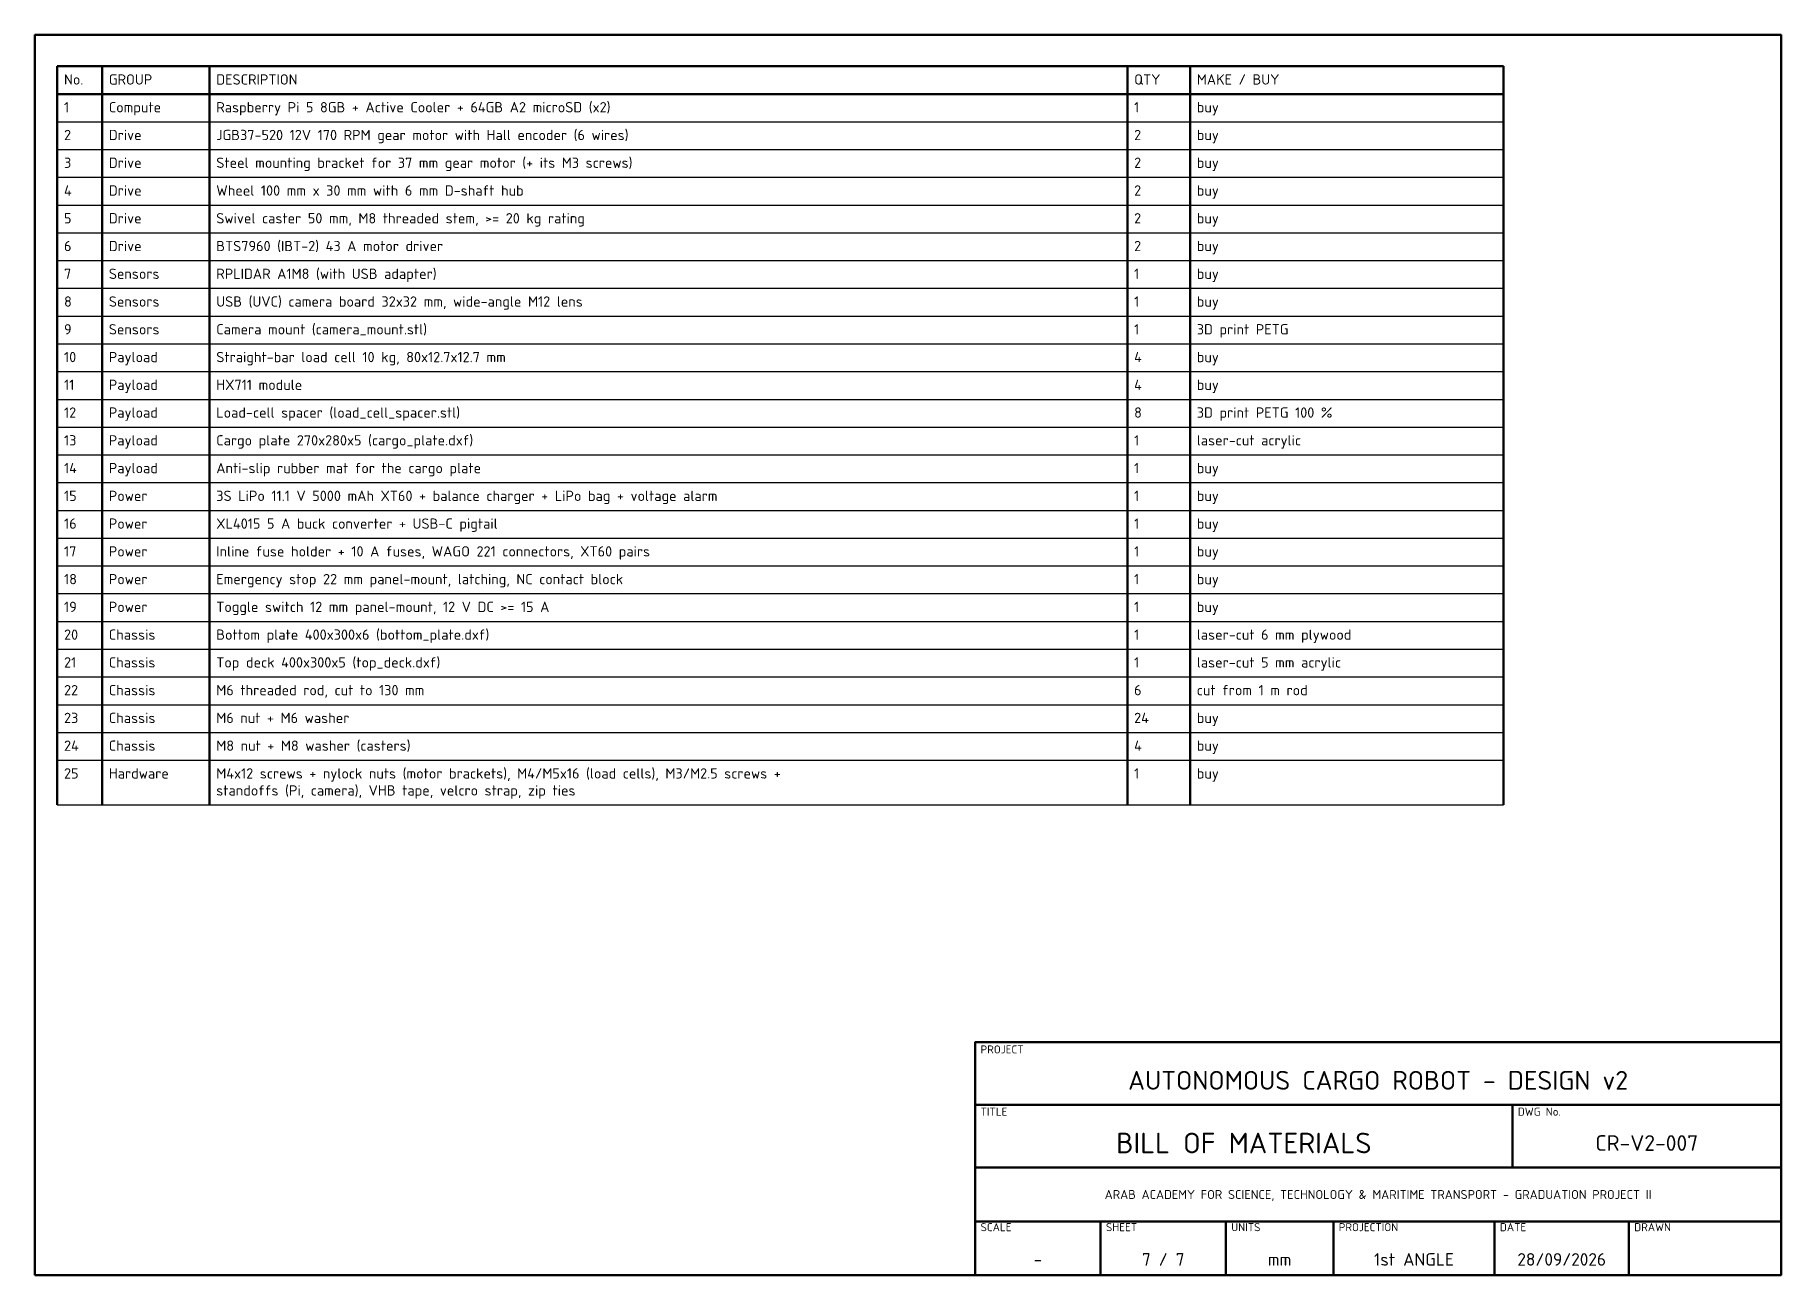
# Paper-space layout '07 BILL OF MATERIALS' of a CAD drawing. Header units: millimetres. Extents: x 20 to 410, y 10 to 287.
import ezdxf
from ezdxf.enums import TextEntityAlignment as Align

# ---------------------------------------------------------------- set-up
doc = ezdxf.new("R2010")
doc.units = ezdxf.units.MM
doc.layers.add('TEXT', color=7, linetype='Continuous', lineweight=25)
doc.layers.add('TITLEBLOCK', color=7, linetype='Continuous', lineweight=50)
doc.styles.add('ISO', font='isocpeur.ttf')

psp = doc.layouts.new('07 BILL OF MATERIALS')

# ---------------------------------------------------------------- linework, layer by layer
at = {"layer": 'TEXT'}
for p, q in [((25, 267.6), (348, 267.6)), ((25, 261.4), (348, 261.4)), ((25, 255.2), (348, 255.2)), ((25, 249), (348, 249)), ((25, 242.8), (348, 242.8)), ((25, 236.6), (348, 236.6)), ((25, 230.4), (348, 230.4)), ((25, 224.2), (348, 224.2)), ((25, 218), (348, 218)), ((25, 211.8), (348, 211.8)), ((25, 205.6), (348, 205.6)), ((25, 199.4), (348, 199.4)), ((25, 193.2), (348, 193.2)), ((25, 187), (348, 187)), ((25, 180.8), (348, 180.8)), ((25, 174.6), (348, 174.6)), ((25, 168.4), (348, 168.4)), ((25, 162.2), (348, 162.2)), ((25, 156), (348, 156)), ((25, 149.8), (348, 149.8)), ((25, 143.6), (348, 143.6)), ((25, 137.4), (348, 137.4)), ((25, 131.2), (348, 131.2)), ((25, 125), (348, 125)), ((25, 115), (348, 115))]:
    psp.add_line(p, q, dxfattribs=at)
at = {"layer": 'TITLEBLOCK'}
for p, q in [((25, 280), (348, 280)), ((25, 280), (25, 115)), ((35, 280), (35, 115)), ((59, 280), (59, 115)), ((264, 280), (264, 115)), ((278, 280), (278, 115)), ((348, 280), (348, 115)), ((25, 273.8), (348, 273.8)), ((230, 48), (410, 48)), ((350, 34), (350, 48)), ((230, 34), (410, 34)), ((230, 22), (410, 22)), ((258, 10), (258, 22)), ((286, 10), (286, 22)), ((310, 10), (310, 22)), ((346, 10), (346, 22)), ((376, 10), (376, 22))]:
    psp.add_line(p, q, dxfattribs=at)
for points in [[(20, 10), (410, 10), (410, 287), (20, 287)], [(230, 10), (410, 10), (410, 62), (230, 62)]]:
    psp.add_lwpolyline(points, close=True, dxfattribs=at)

# ---------------------------------------------------------------- texts
at = {"layer": 'TEXT', "style": 'ISO'}
for s, height, p in [('No.', 2.3, (26.5, 275.9)), ('GROUP', 2.3, (36.5, 275.9)), ('DESCRIPTION', 2.3, (60.5, 275.9)), ('QTY', 2.3, (265.5, 275.9)), ('MAKE / BUY', 2.3, (279.5, 275.9)), ('1', 2.3, (26.5, 269.7)), ('Compute', 2.3, (36.5, 269.7)), ('Raspberry Pi 5 8GB + Active Cooler + 64GB A2 microSD (x2)', 2.3, (60.5, 269.7)), ('1', 2.3, (265.5, 269.7)), ('buy', 2.3, (279.5, 269.7)), ('2', 2.3, (26.5, 263.5)), ('Drive', 2.3, (36.5, 263.5)), ('JGB37-520 12V 170 RPM gear motor with Hall encoder (6 wires)', 2.3, (60.5, 263.5)), ('2', 2.3, (265.5, 263.5)), ('buy', 2.3, (279.5, 263.5)), ('3', 2.3, (26.5, 257.3)), ('Drive', 2.3, (36.5, 257.3)), ('Steel mounting bracket for 37 mm gear motor (+ its M3 screws)', 2.3, (60.5, 257.3)), ('2', 2.3, (265.5, 257.3)), ('buy', 2.3, (279.5, 257.3)), ('4', 2.3, (26.5, 251.1)), ('Drive', 2.3, (36.5, 251.1)), ('Wheel 100 mm x 30 mm with 6 mm D-shaft hub', 2.3, (60.5, 251.1)), ('2', 2.3, (265.5, 251.1)), ('buy', 2.3, (279.5, 251.1)), ('5', 2.3, (26.5, 244.9)), ('Drive', 2.3, (36.5, 244.9)), ('Swivel caster 50 mm, M8 threaded stem, >= 20 kg rating', 2.3, (60.5, 244.9)), ('2', 2.3, (265.5, 244.9)), ('buy', 2.3, (279.5, 244.9)), ('6', 2.3, (26.5, 238.7)), ('Drive', 2.3, (36.5, 238.7)), ('BTS7960 (IBT-2) 43 A motor driver', 2.3, (60.5, 238.7)), ('2', 2.3, (265.5, 238.7)), ('buy', 2.3, (279.5, 238.7)), ('7', 2.3, (26.5, 232.5)), ('Sensors', 2.3, (36.5, 232.5)), ('RPLIDAR A1M8 (with USB adapter)', 2.3, (60.5, 232.5)), ('1', 2.3, (265.5, 232.5)), ('buy', 2.3, (279.5, 232.5)), ('8', 2.3, (26.5, 226.3)), ('Sensors', 2.3, (36.5, 226.3)), ('USB (UVC) camera board 32x32 mm, wide-angle M12 lens', 2.3, (60.5, 226.3)), ('1', 2.3, (265.5, 226.3)), ('buy', 2.3, (279.5, 226.3)), ('9', 2.3, (26.5, 220.1)), ('Sensors', 2.3, (36.5, 220.1)), ('Camera mount (camera_mount.stl)', 2.3, (60.5, 220.1)), ('1', 2.3, (265.5, 220.1)), ('3D print PETG', 2.3, (279.5, 220.1)), ('10', 2.3, (26.5, 213.9)), ('Payload', 2.3, (36.5, 213.9)), ('Straight-bar load cell 10 kg, 80x12.7x12.7 mm', 2.3, (60.5, 213.9)), ('4', 2.3, (265.5, 213.9)), ('buy', 2.3, (279.5, 213.9)), ('11', 2.3, (26.5, 207.7)), ('Payload', 2.3, (36.5, 207.7)), ('HX711 module', 2.3, (60.5, 207.7)), ('4', 2.3, (265.5, 207.7)), ('buy', 2.3, (279.5, 207.7)), ('12', 2.3, (26.5, 201.5)), ('Payload', 2.3, (36.5, 201.5)), ('Load-cell spacer (load_cell_spacer.stl)', 2.3, (60.5, 201.5)), ('8', 2.3, (265.5, 201.5)), ('3D print PETG 100 %', 2.3, (279.5, 201.5)), ('13', 2.3, (26.5, 195.3)), ('Payload', 2.3, (36.5, 195.3)), ('Cargo plate 270x280x5 (cargo_plate.dxf)', 2.3, (60.5, 195.3)), ('1', 2.3, (265.5, 195.3)), ('laser-cut acrylic', 2.3, (279.5, 195.3)), ('14', 2.3, (26.5, 189.1)), ('Payload', 2.3, (36.5, 189.1)), ('Anti-slip rubber mat for the cargo plate', 2.3, (60.5, 189.1)), ('1', 2.3, (265.5, 189.1)), ('buy', 2.3, (279.5, 189.1)), ('15', 2.3, (26.5, 182.9)), ('Power', 2.3, (36.5, 182.9)), ('3S LiPo 11.1 V 5000 mAh XT60 + balance charger + LiPo bag + voltage alarm', 2.3, (60.5, 182.9)), ('1', 2.3, (265.5, 182.9)), ('buy', 2.3, (279.5, 182.9)), ('16', 2.3, (26.5, 176.7)), ('Power', 2.3, (36.5, 176.7)), ('XL4015 5 A buck converter + USB-C pigtail', 2.3, (60.5, 176.7)), ('1', 2.3, (265.5, 176.7)), ('buy', 2.3, (279.5, 176.7)), ('17', 2.3, (26.5, 170.5)), ('Power', 2.3, (36.5, 170.5)), ('Inline fuse holder + 10 A fuses, WAGO 221 connectors, XT60 pairs', 2.3, (60.5, 170.5)), ('1', 2.3, (265.5, 170.5)), ('buy', 2.3, (279.5, 170.5)), ('18', 2.3, (26.5, 164.3)), ('Power', 2.3, (36.5, 164.3)), ('Emergency stop 22 mm panel-mount, latching, NC contact block', 2.3, (60.5, 164.3)), ('1', 2.3, (265.5, 164.3)), ('buy', 2.3, (279.5, 164.3)), ('19', 2.3, (26.5, 158.1)), ('Power', 2.3, (36.5, 158.1)), ('Toggle switch 12 mm panel-mount, 12 V DC >= 15 A', 2.3, (60.5, 158.1)), ('1', 2.3, (265.5, 158.1)), ('buy', 2.3, (279.5, 158.1)), ('20', 2.3, (26.5, 151.9)), ('Chassis', 2.3, (36.5, 151.9)), ('Bottom plate 400x300x6 (bottom_plate.dxf)', 2.3, (60.5, 151.9)), ('1', 2.3, (265.5, 151.9)), ('laser-cut 6 mm plywood', 2.3, (279.5, 151.9)), ('Top deck 400x300x5 (top_deck.dxf)', 2.3, (60.5, 145.7)), ('21', 2.3, (26.5, 145.7)), ('Chassis', 2.3, (36.5, 145.7)), ('1', 2.3, (265.5, 145.7)), ('laser-cut 5 mm acrylic', 2.3, (279.5, 145.7)), ('22', 2.3, (26.5, 139.5)), ('Chassis', 2.3, (36.5, 139.5)), ('M6 threaded rod, cut to 130 mm', 2.3, (60.5, 139.5)), ('6', 2.3, (265.5, 139.5)), ('cut from 1 m rod', 2.3, (279.5, 139.5)), ('23', 2.3, (26.5, 133.3)), ('Chassis', 2.3, (36.5, 133.3)), ('M6 nut + M6 washer', 2.3, (60.5, 133.3)), ('24', 2.3, (265.5, 133.3)), ('buy', 2.3, (279.5, 133.3)), ('24', 2.3, (26.5, 127.1)), ('Chassis', 2.3, (36.5, 127.1)), ('M8 nut + M8 washer (casters)', 2.3, (60.5, 127.1)), ('4', 2.3, (265.5, 127.1)), ('buy', 2.3, (279.5, 127.1)), ('25', 2.3, (26.5, 120.9)), ('Hardware', 2.3, (36.5, 120.9)), ('M4x12 screws + nylock nuts (motor brackets), M4/M5x16 (load cells), M3/M2.5 screws +', 2.3, (60.5, 120.9)), ('1', 2.3, (265.5, 120.9)), ('buy', 2.3, (279.5, 120.9)), ('standoffs (Pi, camera), VHB tape, velcro strap, zip ties', 2.3, (60.5, 117.1)), ('PROJECT', 1.8, (231.2, 59.5)), ('TITLE', 1.8, (231.2, 45.6)), ('DWG No.', 1.8, (351.2, 45.6)), ('SCALE', 1.8, (231.2, 19.8)), ('SHEET', 1.8, (259.2, 19.8)), ('UNITS', 1.8, (287.2, 19.8)), ('PROJECTION', 1.8, (311.2, 19.8)), ('DATE', 1.8, (347.2, 19.8)), ('DRAWN', 1.8, (377.2, 19.8))]:
    psp.add_text(s, height=height, dxfattribs=at).set_placement(p)
for s, height, p in [('AUTONOMOUS CARGO ROBOT - DESIGN v2', 4.2, (320, 53.5)), ('BILL OF MATERIALS', 4.6, (290, 39.5)), ('CR-V2-007', 3.5, (380, 39.5)), ('ARAB ACADEMY FOR SCIENCE, TECHNOLOGY & MARITIME TRANSPORT - GRADUATION PROJECT II', 2, (320, 28)), ('-', 2.8, (244, 13.5)), ('7 / 7', 2.8, (272, 13.5)), ('mm', 2.8, (298, 13.5)), ('1st ANGLE', 2.8, (328, 13.5)), ('28/09/2026', 2.8, (361, 13.5))]:
    psp.add_text(s, height=height, dxfattribs=at).set_placement(p, align=Align.MIDDLE_CENTER)

doc.saveas('drawing.dxf')
